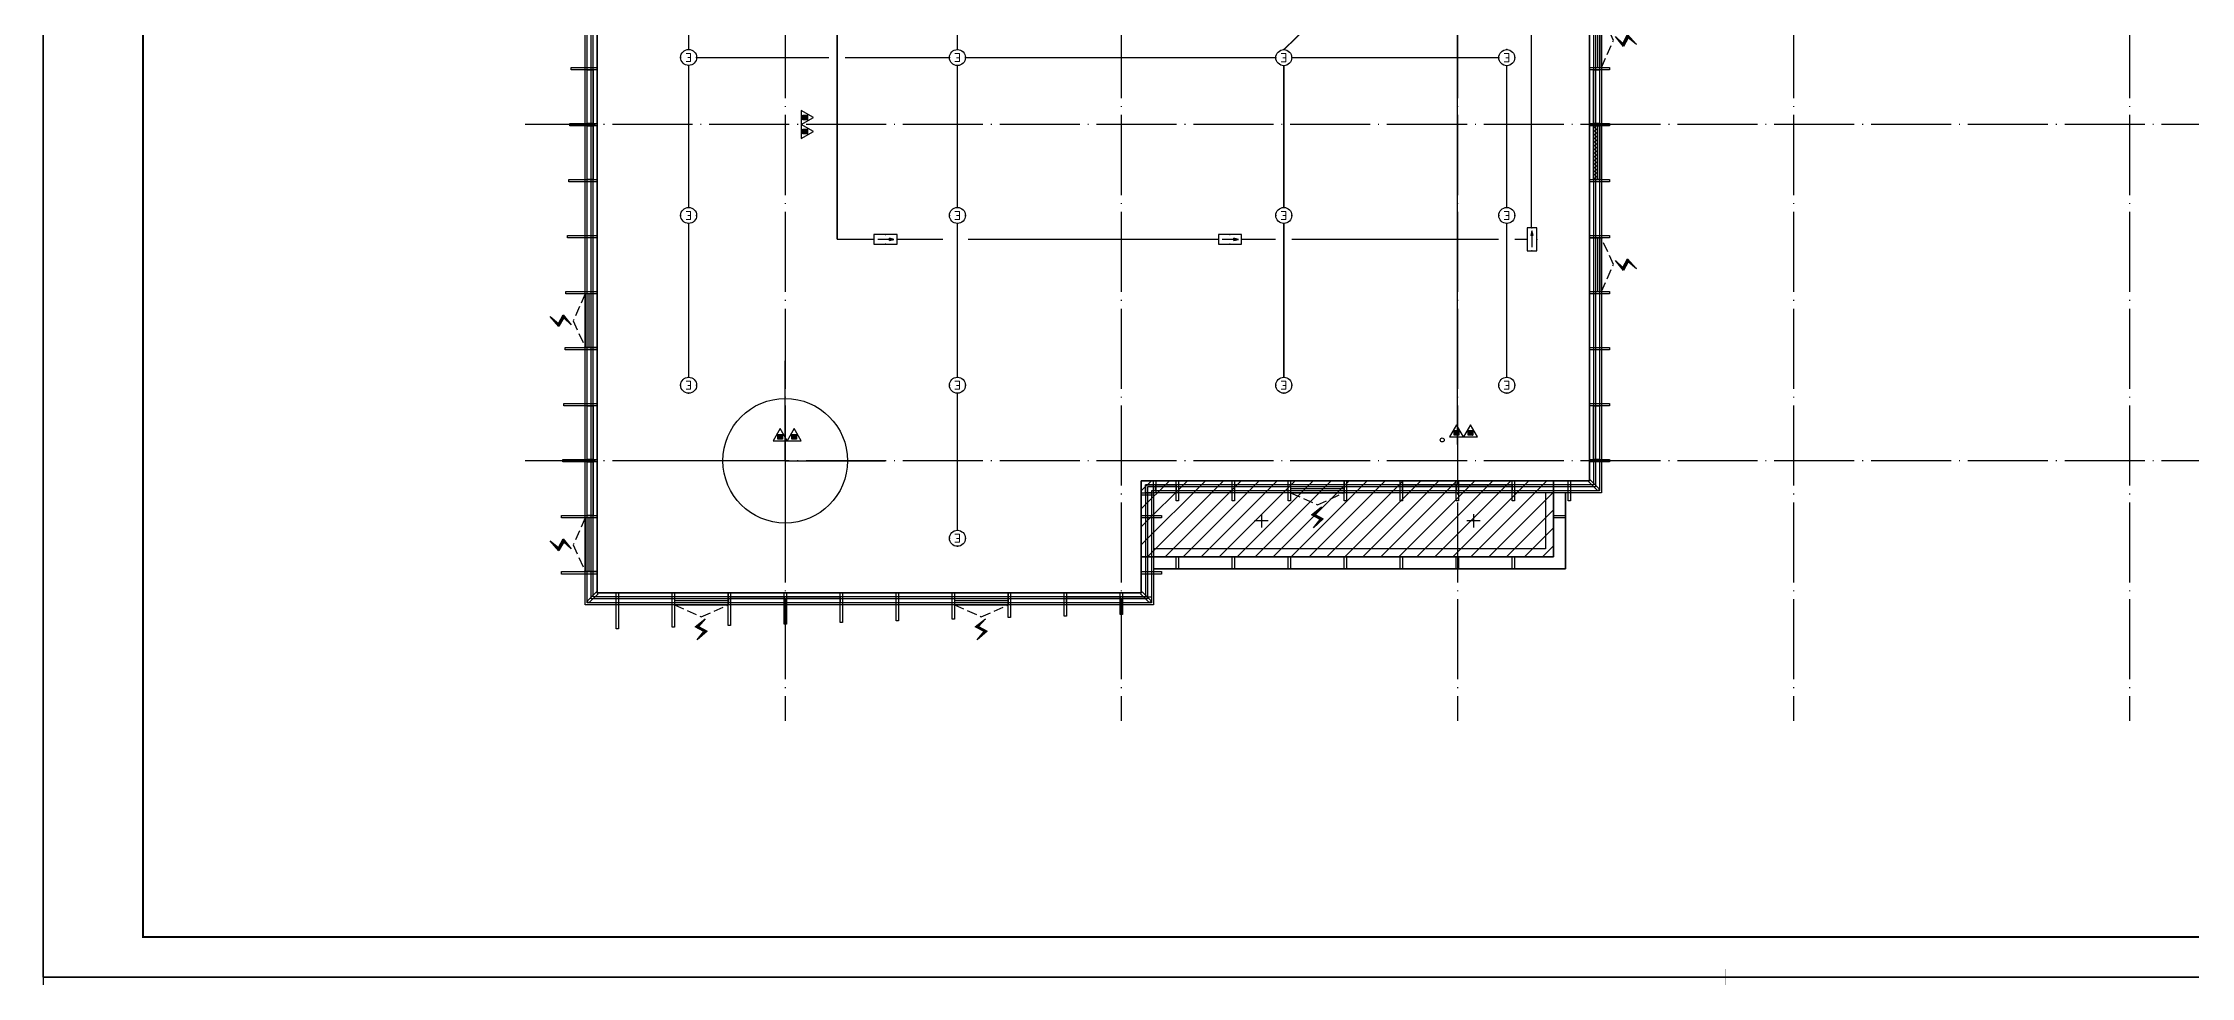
# Model space of a CAD drawing. Extents: x -292644 to 261407, y -12902 to 435090.
# Drawn here: x 93204 to 146893, y 46500 to 69839 of the extents above; entities that cross this region are included whole.
import ezdxf
from ezdxf.enums import TextEntityAlignment as Align
from ezdxf.xclip import XClip

# ---------------------------------------------------------------- set-up
doc = ezdxf.new("R2010")
doc.units = 0
doc.header["$LTSCALE"] = 1000
doc.header["$MEASUREMENT"] = 0
for name, pattern in [('104-10 轴网$0$DOTE', [2.42, 2, -0.2, 0.02, -0.2]), ('8#楼幕墙$0$109-34 轴网$0$L1$0$$AUDIT_BAD_LTYPE1', [0]), ('8#楼幕墙$0$DASH', [0.35, 0.25, -0.1]), ('DASH', [0.35, 0.25, -0.1]), ('X-104 8#10#平面_t3$0$109-34 轴网$0$L1$0$$AUDIT_BAD_LTYPE1', [0]), ('X-104 8#10#平面_t3$0$DASH', [0.35, 0.25, -0.1])]:
    doc.linetypes.add(name, pattern=pattern)
doc.layers.get('0').update_dxf_attribs({"linetype": 'CONTINUOUS'})
doc.layers.get('Defpoints').update_dxf_attribs({"linetype": 'CONTINUOUS'})
for name, color, linetype in [('104-10 轴网$0$A_AXIS-轴线', 36, '104-10 轴网$0$DOTE'), ('8#楼幕墙$0$04-电动窗', 1, 'CONTINUOUS'), ('8#楼幕墙$0$A-C_玻璃幕墙', 140, 'CONTINUOUS'), ('8#楼幕墙$0$A-O_屋面', 201, 'CONTINUOUS'), ('8#楼幕墙$0$A-TECH_结构', 21, 'CONTINUOUS'), ('EQUIP-照明', 3, 'CONTINUOUS'), ('WIRE-应急', 2, 'DASH'), ('X-104 8#10#平面_t3$0$A-O_分水线', 127, 'CONTINUOUS'), ('X-104 8#10#平面_t3$0$A-O_屋面', 201, 'CONTINUOUS'), ('X-104 8#10#平面_t3$0$A-SUR_看线', 231, 'CONTINUOUS'), ('X-104 8#10#平面_t3$0$A-TECH_结构', 21, 'CONTINUOUS'), ('X-104 8#10#平面_t3$0$水-消火栓', 41, 'CONTINUOUS')]:
    doc.layers.add(name, color=color, linetype=linetype)
doc.layers.add('8#楼幕墙$0$04-不打印_辅助线', color=165, linetype='CONTINUOUS', plot=False)
doc.layers.add('X-104 8#10#平面_t3$0$04-不打印_辅助线', color=165, linetype='CONTINUOUS', plot=False)
doc.layers.add('X-104 8#10#平面_t3$0$000套内', color=226, linetype='CONTINUOUS', lineweight=30, plot=False)
doc.layers.get('X-104 8#10#平面_t3$0$A-O_分水线').off()
doc.styles.add('_TEL_DIM', font='SIMPLEX', dxfattribs={"width": 0.7, "height": 3.5, "bigfont": 'HZTXT'})
doc.styles.get("Standard").update_dxf_attribs({"font": 'gbenor.shx', "bigfont": 'gbcbig.shx'})

# ---------------------------------------------------------------- blocks, each defined once
blk = doc.blocks.new('图框-A1')
for points, const_width in [([(0, 0), (841, 0), (841, 594), (0, 594)], 0.05), ([(766, 584), (25, 584), (25, 10), (766, 10)], 0.5)]:
    blk.add_lwpolyline(points, close=True, dxfattribs=dict(const_width=const_width))
at = {"const_width": 0.05}
for points in [[(420.5, 594), (420.5, 592)], [(420.5, 0), (420.5, 2)]]:
    blk.add_lwpolyline(points, dxfattribs=at)
blk = doc.blocks.new('104-10 轴网')
at = {"layer": '104-10 轴网$0$A_AXIS-轴线', "linetype": '104-10 轴网$0$DOTE'}
for p, q in [((120430, 40100), (120430, -6500)), ((128830, 40100), (128830, -6500)), ((137230, 40100), (137230, -6500)), ((145630, 40100), (145630, -6500)), ((154030, 40100), (154030, -6500)), ((168930, 8400), (113930, 8400)), ((168930, 0), (113930, 0))]:
    blk.add_line(p, q, dxfattribs=at)
at = {"layer": 'Defpoints'}
blk.add_lwpolyline([(104380, 45500), (178480, 45500), (178480, -11900), (104380, -11900)], close=True, dxfattribs=at)
blk = doc.blocks.new('X-104 8#10#平面_t3$0$fdhggh')
at = {"layer": 'X-104 8#10#平面_t3$0$04-不打印_辅助线', "linetype": 'X-104 8#10#平面_t3$0$109-34 轴网$0$L1$0$$AUDIT_BAD_LTYPE1'}
h = blk.add_hatch(dxfattribs=at)
h.set_pattern_fill('ANSI31', color=256, scale=200)
h.set_pattern_definition([(45, (-111756.95, 3e-10), (-224.5064, 224.5064), [])])
h.paths.add_polyline_path([(8900, 57000), (19200, 57000), (19200, 58900), (8900, 58900), (8900, 57000)])
at = {"layer": 'X-104 8#10#平面_t3$0$A-TECH_结构', "linetype": 'X-104 8#10#平面_t3$0$109-34 轴网$0$L1$0$$AUDIT_BAD_LTYPE1'}
for points in [[(42500, 87900), (42500, 97700), (24700, 97700), (24700, 96300), (13500, 96300), (13500, 89300), (7900, 89300), (7900, 87900), (-3300, 87900), (-3300, 76700), (-4700, 76700), (-4700, 56100), (8900, 56100), (8900, 58900), (20100, 58900), (20100, 71500), (27100, 71500), (27100, 75700), (33100, 75700), (33100, 72900), (45300, 72900), (45300, 87900)], [(8900, 57000), (19200, 57000), (19200, 58900), (8900, 58900), (8900, 57000)]]:
    blk.add_lwpolyline(points, close=True, dxfattribs=at)
blk = doc.blocks.new('8#楼幕墙$0$2')
at = {"linetype": '8#楼幕墙$0$109-34 轴网$0$L1$0$$AUDIT_BAD_LTYPE1'}
for points in [[(-199772, 234016), (-199772, 236514)], [(-199772, 234016), (-202271, 234016)], [(-199772, 234016), (-199772, 231517)], [(-199772, 234016), (-197274, 234016)]]:
    blk.add_lwpolyline(points, dxfattribs=at)
blk.add_circle((-199772, 234016), 1557)
blk = doc.blocks.new('8#楼幕墙$0$ii')
blk.add_lwpolyline([(-1340, 0), (0, 0), (0, -150), (-1340, -150)], close=True)
blk = doc.blocks.new('8#楼幕墙$0$$WINLIB2D$00000039')
at = {"color": 0}
for points in [[(-0.5, 0.5), (-0.5, -0.5)], [(0.5, 0.5), (-0.5, 0.5)], [(0.5, -0.5), (0.5, 0.5)], [(-0.5, 0.167), (0.5, 0.167)], [(-0.452, -0.167), (-0.5, 0.084)], [(-0.384, -0.167), (-0.448, 0.167)], [(-0.316, -0.167), (-0.38, 0.167)], [(-0.248, -0.167), (-0.312, 0.167)], [(-0.18, -0.167), (-0.244, 0.167)], [(-0.112, -0.167), (-0.176, 0.167)], [(-0.044, -0.167), (-0.108, 0.167)], [(0.024, -0.167), (-0.04, 0.167)], [(0.092, -0.167), (0.028, 0.167)], [(0.16, -0.167), (0.096, 0.167)], [(0.228, -0.167), (0.164, 0.167)], [(0.296, -0.167), (0.232, 0.167)], [(0.364, -0.167), (0.3, 0.167)], [(0.432, -0.167), (0.368, 0.167)], [(0.5, -0.167), (0.436, 0.167)], [(-0.5, -0.167), (0.5, -0.167)], [(0.5, -0.5), (-0.5, -0.5)]]:
    blk.add_lwpolyline(points, dxfattribs=at)
blk = doc.blocks.new('8#楼幕墙$0$$TCHSYS$WIN2D')
for p, q in [((-0.5, 0.5), (0.5, 0.5)), ((-0.5, 0.5), (-0.5, -0.5)), ((0.5, 0.5), (0.5, -0.5)), ((0.5, 0.167), (-0.5, 0.167)), ((0.5, -0.167), (-0.5, -0.167)), ((-0.5, -0.5), (0.5, -0.5))]:
    blk.add_line(p, q)
blk = doc.blocks.new('8#楼幕墙$0$开启扇')
at = {"layer": '8#楼幕墙$0$04-电动窗'}
h = blk.add_hatch(color=1, dxfattribs=at)
h.dxf.hatch_style = 1
h.paths.add_polyline_path([(771, 399), (600, 588), (817, 705), (569, 925), (738, 715), (521, 598)])
at = {"linetype": '8#楼幕墙$0$DASH'}
blk.add_lwpolyline([(0, 50), (670, 350), (1340, 50)], dxfattribs=at)
at = {"layer": '8#楼幕墙$0$04-电动窗', "color": 1}
blk.add_lwpolyline([(771, 399), (600, 588), (817, 705), (569, 925), (738, 715), (521, 598), (771, 399)], close=True, dxfattribs=at)
at = {"xscale": -1340, "yscale": 300, "zscale": 1340, "rotation": 180}
blk.add_blockref('8#楼幕墙$0$$TCHSYS$WIN2D', (670, -100), dxfattribs=at)
blk = doc.blocks.new('*U5095')
blk.add_lwpolyline([(720, 0), (0, 0), (0, 150), (720, 150)], close=True)
blk = doc.blocks.new('*U5091')
blk.add_lwpolyline([(510, 0), (0, 0), (0, 150), (510, 150)], close=True)
blk = doc.blocks.new('8#楼幕墙$0$A$C13E80662')
for points in [[(150, 150), (150, 200), (0, 200), (0, 0), (150, 0)], [(150, 0), (200, 0), (200, 150), (150, 150)]]:
    blk.add_lwpolyline(points)
blk = doc.blocks.new('8#楼幕墙')
at = {"layer": '8#楼幕墙$0$04-不打印_辅助线'}
for points in [[(-18550, 46500), (65550, 46500), (65550, 105900), (-18550, 105900)], [(-18550, -12900), (65550, -12900), (65550, 46500), (-18550, 46500)]]:
    blk.add_lwpolyline(points, close=True, dxfattribs=at)
at = {"layer": '8#楼幕墙$0$A-C_玻璃幕墙'}
for points in [[(-3600, 88200), (7600, 88200), (7600, 89600), (13200, 89600), (13200, 96600), (24400, 96600), (24400, 98000), (42800, 98000), (42800, 88200), (45600, 88200), (45600, 72600), (32800, 72600), (32800, 75400), (27400, 75400), (27400, 71200), (20400, 71200), (20400, 58600), (9200, 58600), (9200, 55800), (-5000, 55800), (-5000, 77000), (-3600, 77000)], [(-3550, 88150), (7650, 88150), (7650, 89550), (13250, 89550), (13250, 96550), (24450, 96550), (24450, 97950), (42750, 97950), (42750, 88150), (45550, 88150), (45550, 72650), (32850, 72650), (32850, 75450), (27350, 75450), (27350, 71250), (20350, 71250), (20350, 58650), (9150, 58650), (9150, 55850), (-4950, 55850), (-4950, 76950), (-3550, 76950)], [(-3400, 88000), (7800, 88000), (7800, 89400), (13400, 89400), (13400, 96400), (24600, 96400), (24600, 97800), (42600, 97800), (42600, 88000), (45400, 88000), (45400, 72800), (33000, 72800), (33000, 75600), (27200, 75600), (27200, 71400), (20200, 71400), (20200, 58800), (9000, 58800), (9000, 56000), (-4800, 56000), (-4800, 76800), (-3400, 76800)], [(-5350, 69170), (-5350, 69230), (-4700, 69230), (-4700, 69170)], [(20100, 69170), (20100, 69230), (20600, 69230), (20600, 69170)], [(-5380, 67770), (-5380, 67830), (-4700, 67830), (-4700, 67770)], [(20100, 67770), (20100, 67830), (20600, 67830), (20600, 67770)], [(-5410, 66370), (-5410, 66430), (-4700, 66430), (-4700, 66370)], [(20100, 66370), (20100, 66430), (20600, 66430), (20600, 66370)], [(-5440, 64970), (-5440, 65030), (-4700, 65030), (-4700, 64970)], [(20100, 64970), (20100, 65030), (20600, 65030), (20600, 64970)], [(-5480, 63570), (-5480, 63630), (-4700, 63630), (-4700, 63570)], [(20100, 63570), (20100, 63630), (20600, 63630), (20600, 63570)], [(-5500, 62170), (-5500, 62230), (-4700, 62230), (-4700, 62170)], [(20100, 62170), (20100, 62230), (20600, 62230), (20600, 62170)], [(-5530, 60770), (-5530, 60830), (-4700, 60830), (-4700, 60770)], [(20100, 60770), (20100, 60830), (20600, 60830), (20600, 60770)], [(-5560, 59370), (-5560, 59430), (-4700, 59430), (-4700, 59370)], [(20100, 59370), (20100, 59430), (20600, 59430), (20600, 59370)], [(9200, 58600), (9200, 58540), (8900, 58540), (8900, 58600)], [(9260, 58600), (9200, 58600), (9200, 58900), (9260, 58900)], [(9830, 58400), (9770, 58400), (9770, 58900), (9830, 58900)], [(11230, 58400), (11170, 58400), (11170, 58900), (11230, 58900)], [(12630, 58400), (12570, 58400), (12570, 58900), (12630, 58900)], [(14030, 58400), (13970, 58400), (13970, 58900), (14030, 58900)], [(15430, 58400), (15370, 58400), (15370, 58900), (15430, 58900)], [(16830, 58400), (16770, 58400), (16770, 58900), (16830, 58900)], [(18230, 58400), (18170, 58400), (18170, 58900), (18230, 58900)], [(19630, 58400), (19570, 58400), (19570, 58900), (19630, 58900)], [(20350, 58693), (20307, 58650), (20079, 58879), (20121, 58921)], [(-5590, 57970), (-5590, 58030), (-4700, 58030), (-4700, 57970)], [(8900, 57970), (8900, 58030), (9400, 58030), (9400, 57970)], [(19200, 57970), (19200, 58030), (19500, 58030), (19500, 57970)], [(9830, 56700), (9770, 56700), (9770, 57000), (9830, 57000)], [(11230, 56700), (11170, 56700), (11170, 57000), (11230, 57000)], [(12630, 56700), (12570, 56700), (12570, 57000), (12630, 57000)], [(14030, 56700), (13970, 56700), (13970, 57000), (14030, 57000)], [(15430, 56700), (15370, 56700), (15370, 57000), (15430, 57000)], [(16830, 56700), (16770, 56700), (16770, 57000), (16830, 57000)], [(18230, 56700), (18170, 56700), (18170, 57000), (18230, 57000)], [(-5590, 56570), (-5590, 56630), (-4700, 56630), (-4700, 56570)], [(8900, 56570), (8900, 56630), (9400, 56630), (9400, 56570)], [(-4679, 56079), (-4721, 56121), (-4950, 55893), (-4908, 55850)], [(-4170, 55200), (-4230, 55200), (-4230, 56100), (-4170, 56100)], [(-2770, 55240), (-2830, 55240), (-2830, 56100), (-2770, 56100)], [(-1370, 55280), (-1430, 55280), (-1430, 56100), (-1370, 56100)], [(30, 55320), (-30, 55320), (-30, 56100), (30, 56100)], [(1430, 55360), (1370, 55360), (1370, 56100), (1430, 56100)], [(2830, 55400), (2770, 55400), (2770, 56100), (2830, 56100)], [(4230, 55440), (4170, 55440), (4170, 56100), (4230, 56100)], [(5630, 55480), (5570, 55480), (5570, 56100), (5630, 56100)], [(7030, 55520), (6970, 55520), (6970, 56100), (7030, 56100)], [(8430, 55560), (8370, 55560), (8370, 56100), (8430, 56100)], [(9150, 55893), (9107, 55850), (8879, 56079), (8921, 56121)]]:
    blk.add_lwpolyline(points, close=True, dxfattribs=at)
at = {"layer": '8#楼幕墙$0$A-O_屋面'}
for points in [[(19500, 58600), (19500, 56700), (9200, 56700)], [(19200, 58600), (19200, 57000), (9200, 57000)], [(19000, 58600), (19000, 57200), (9200, 57200)]]:
    blk.add_lwpolyline(points, dxfattribs=at)
at = {"layer": '8#楼幕墙$0$A-TECH_结构'}
blk.add_lwpolyline([(-3300, 87900), (7900, 87900), (7900, 89300), (13500, 89300), (13500, 96300), (24700, 96300), (24700, 97700), (42500, 97700), (42500, 87900), (45300, 87900), (45300, 72900), (33100, 72900), (33100, 75700), (27100, 75700), (27100, 71500), (20100, 71500), (20100, 58900), (8900, 58900), (8900, 56100), (-4700, 56100), (-4700, 76700), (-3300, 76700)], close=True, dxfattribs=at)
at = {"layer": '8#楼幕墙$0$04-不打印_辅助线', "rotation": 180}
blk.add_blockref('8#楼幕墙$0$2', (-199772, 293416), dxfattribs=at)
at = {"layer": '8#楼幕墙$0$A-C_玻璃幕墙', "linetype": '8#楼幕墙$0$109-34 轴网$0$L1$0$$AUDIT_BAD_LTYPE1', "xscale": -1}
for p, rotation in [((20350, 69230), 270), ((20350, 63630), 270), ((-4950, 63570), 90), ((12630, 58650), 180), ((-4950, 57970), 90), ((-2770, 55850), 180), ((4230, 55850), 180)]:
    blk.add_blockref('8#楼幕墙$0$开启扇', p, dxfattribs=dict(at, rotation=rotation))
at = {"layer": '8#楼幕墙$0$A-C_玻璃幕墙'}
for name, p, rotation in [('8#楼幕墙$0$ii', (-4950, 69170), 90), ('8#楼幕墙$0$ii', (20350, 67830), 270), ('8#楼幕墙$0$ii', (-4950, 67770), 90), ('8#楼幕墙$0$ii', (-4950, 60770), 90), ('8#楼幕墙$0$ii', (20200, 60770), 90), ('8#楼幕墙$0$ii', (-4950, 59370), 90), ('*U5091', (9770, 58800), 180), ('8#楼幕墙$0$ii', (15430, 58650), 180), ('8#楼幕墙$0$ii', (16830, 58650), 180), ('8#楼幕墙$0$ii', (-1370, 55850), 180), ('8#楼幕墙$0$ii', (30, 55850), 180), ('8#楼幕墙$0$ii', (7030, 55850), 180), ('*U5095', (9150, 56000), 180)]:
    blk.add_blockref(name, p, dxfattribs=dict(at, rotation=rotation))
at = {"layer": '8#楼幕墙$0$A-C_玻璃幕墙', "linetype": '8#楼幕墙$0$109-34 轴网$0$L1$0$$AUDIT_BAD_LTYPE1', "rotation": 270}
blk.add_blockref('8#楼幕墙$0$ii', (20350, 66430), dxfattribs=at)
at = {"layer": '8#楼幕墙$0$A-C_玻璃幕墙', "xscale": -1, "rotation": 180}
blk.add_blockref('8#楼幕墙$0$A$C13E80662', (9000, 58800), dxfattribs=at)
at = {"layer": 'Defpoints', "color": 2, "linetype": '8#楼幕墙$0$109-34 轴网$0$L1$0$$AUDIT_BAD_LTYPE1', "xscale": 1340, "yscale": 300.0000000000001, "zscale": -1340, "rotation": 270}
blk.add_blockref('8#楼幕墙$0$$WINLIB2D$00000039', (20250, 67100), dxfattribs=at)
blk = doc.blocks.new('X-104 8#10#平面_t3$0$jtkjuyriuy')
h = blk.add_hatch()
h.set_pattern_fill('ANSI31', color=8, scale=30, angle=45)
h.set_pattern_definition([(90, (0, 0), (-47.625, 1e-14), [])])
h.paths.add_polyline_path([(-138, 138), (138, 138), (138, -138), (-138, -138)])
for points in [[(-168, 168), (168, 168), (168, -168), (-168, -168)], [(-138, 138), (138, 138), (138, -138), (-138, -138)]]:
    blk.add_lwpolyline(points, close=True)
at = {"layer": 'X-104 8#10#平面_t3$0$04-不打印_辅助线'}
for p, q in [((-168, 0), (168, 0)), ((0, 168), (0, -168))]:
    blk.add_line(p, q, dxfattribs=at)
blk = doc.blocks.new('X-104 8#10#平面_t3$0$$TWTSYS$00000546')
h = blk.add_hatch()
h.set_pattern_fill('ANSI31', color=256, scale=200, style=0)
h.set_pattern_definition([(45, (-38543.802, -6670.83), (-17.67767, 17.67767), [])])
h.paths.add_polyline_path([(-65, 174), (65, 174), (65, 44), (-65, 44)])
for points in [[(0, 344), (-198, 0), (198, 0)], [(-65, 174), (65, 174), (65, 44), (-65, 44)]]:
    blk.add_lwpolyline(points, close=True)
blk = doc.blocks.new('X-104 8#10#平面_t3$0$A$C46662BA1')
at = {"layer": 'X-104 8#10#平面_t3$0$水-消火栓'}
blk.add_circle((128177, 59920), 50, dxfattribs=at)
at = {"layer": 'X-104 8#10#平面_t3$0$水-消火栓', "xscale": 0.88, "yscale": 0.88, "zscale": 0.88}
for p, rotation in [((112157, 67975), 270), ((112157, 67626), 270), ((111633, 59900), 359.9999999999999), ((111982, 59900), 359.9999999999999), ((128534, 59999), 359.9999999999999), ((128883, 59999), 359.9999999999999)]:
    blk.add_blockref('X-104 8#10#平面_t3$0$$TWTSYS$00000546', p, dxfattribs=dict(at, rotation=rotation))
blk = doc.blocks.new('X-104 8#10#平面_t3')
at = {"linetype": 'X-104 8#10#平面_t3$0$109-34 轴网$0$L1$0$$AUDIT_BAD_LTYPE1'}
blk.add_lwpolyline([(177307, 105900), (177307, 46500), (93207, 46500), (93207, 105900)], close=True, dxfattribs=at)
at = {"layer": 'X-104 8#10#平面_t3$0$000套内'}
blk.add_lwpolyline([(120157, 88050), (120157, 84250), (120057, 84250), (120057, 81450), (121707, 81450), (121707, 72100), (128807, 72100), (128807, 71400), (132007, 71400), (132007, 58750), (120807, 58750), (120807, 55950), (106907, 55950), (106907, 71500), (106907, 76850), (108307, 76850), (108307, 88050)], close=True, dxfattribs=at)
at = {"layer": 'X-104 8#10#平面_t3$0$04-不打印_辅助线', "linetype": 'X-104 8#10#平面_t3$0$109-34 轴网$0$L1$0$$AUDIT_BAD_LTYPE1'}
blk.add_lwpolyline([(177307, 46500), (93207, 46500), (93207, 105900), (177307, 105900)], close=True, dxfattribs=at)
at = {"layer": 'X-104 8#10#平面_t3$0$04-不打印_辅助线'}
blk.add_lwpolyline([(131257, 56700), (131257, 58600), (120957, 58600), (120957, 56700)], close=True, dxfattribs=at)
at = {"layer": 'X-104 8#10#平面_t3$0$A-O_屋面'}
for points in [[(131257, 58600), (131257, 56700), (120957, 56700)], [(130957, 58600), (130957, 57000), (120957, 57000)]]:
    blk.add_lwpolyline(points, dxfattribs=at)
at = {"layer": 'X-104 8#10#平面_t3$0$A-SUR_看线', "linetype": 'X-104 8#10#平面_t3$0$DASH', "ltscale": 2, "const_width": 30}
blk.add_lwpolyline([(128557, 59800), (128557, 72000)], dxfattribs=at)
at = {"layer": 'X-104 8#10#平面_t3$0$A-TECH_结构', "linetype": 'X-104 8#10#平面_t3$0$109-34 轴网$0$L1$0$$AUDIT_BAD_LTYPE1'}
blk.add_lwpolyline([(130957, 58900), (130957, 57000), (120657, 57000)], dxfattribs=at)
at = {"linetype": 'X-104 8#10#平面_t3$0$109-34 轴网$0$L1$0$$AUDIT_BAD_LTYPE1'}
ref = blk.add_blockref('8#楼幕墙', (111757, 0), dxfattribs=at)
XClip(ref).set_block_clipping_path([(-18549.9999999995, -12899.9999999999), (65550.0000000003, 284100.0000000003)])
blk.add_blockref('X-104 8#10#平面_t3$0$fdhggh', (111757, 0), dxfattribs=at)
at = {"xscale": 100, "yscale": 100, "zscale": 100}
for p in [(93207, 46500), (93207, -12900)]:
    blk.add_blockref('图框-A1', p, dxfattribs=at)
at = {"linetype": 'X-104 8#10#平面_t3$0$109-34 轴网$0$L1$0$$AUDIT_BAD_LTYPE1'}
ref = blk.add_blockref('104-10 轴网', (-8673, 59400), dxfattribs=at)
XClip(ref).set_block_clipping_path([(104379.5977508624, -11900), (178479.5977508624, 45500)])
at = {"layer": 'X-104 8#10#平面_t3$0$A-O_分水线', "linetype": 'X-104 8#10#平面_t3$0$109-34 轴网$0$L1$0$$AUDIT_BAD_LTYPE1'}
blk.add_blockref('X-104 8#10#平面_t3$0$A$C46662BA1', (0, 0), dxfattribs=at)
at = {"layer": 'X-104 8#10#平面_t3$0$A-O_分水线', "xscale": -1}
for p in [(123657, 57900), (128957, 57900)]:
    blk.add_blockref('X-104 8#10#平面_t3$0$jtkjuyriuy', p, dxfattribs=at)
blk = doc.blocks.new('$equip$00001147')
blk.add_circle((0, 0), 0.5)
at = {"flags": 9}
blk.add_attdef('A', (0, 0), '', height=0.00002, dxfattribs=at)
blk = doc.blocks.new('$equip_U$00000361(HT0843)')
for p in [(-0.5, 0), (0, 0.5), (0.5, 0), (0, -0.5)]:
    blk.add_point(p)
blk.add_blockref('$equip$00001147', (0, 0))
at = {"color": 7, "style": '_TEL_DIM'}
blk.add_attdef('$TEXT$', text='', height=0.5, dxfattribs=at).set_placement((0, 0), align=Align.MIDDLE_CENTER)
at = {"color": 7, "style": '_TEL_DIM', "flags": 1}
for tag in ['A', 'REMARK']:
    blk.add_attdef(tag, text='', height=0.000025, dxfattribs=at).set_placement((0, 0), align=Align.MIDDLE_CENTER)
blk = doc.blocks.new('$equip$00002541')
blk.add_hatch(color=256).paths.add_polyline_path([(-0.24, 0.37), (-0.53, 0.3), (-0.24, 0.23)])
for p, q in [((-0.72, 0.6), (-0.72, 0)), ((0.72, 0.6), (-0.72, 0.6)), ((-0.72, 0), (0.72, 0)), ((-0.24, 0.37), (-0.53, 0.3)), ((-0.53, 0.3), (-0.24, 0.23)), ((-0.24, 0.37), (-0.24, 0.23)), ((0.72, 0), (0.72, 0.6))]:
    blk.add_line(p, q)
at = {"color": 7}
blk.add_line((-0.48, 0.3), (0.48, 0.3), dxfattribs=at)
blk.add_lwpolyline([(-0.72, 0.6), (-0.72, 0), (0.72, 0), (0.72, 0.6), (-0.72, 0.6), (-0.72, 0)])
for p in [(-0.72, 0.3), (0, 0.6), (0, 0), (0.72, 0.3)]:
    blk.add_point(p)
at = {"color": 7, "style": '_TEL_DIM', "flags": 1}
blk.add_attdef('A', text='', height=0.00002, dxfattribs=at).set_placement((0, 0), align=Align.MIDDLE_CENTER)

msp = doc.modelspace()

# ---------------------------------------------------------------- linework, layer by layer
at = {"layer": 'WIRE-应急', "linetype": 'DASH', "const_width": 35}
for points in [[(109343, 69678), (109343, 73922)], [(116061, 69674), (116061, 73922)], [(127347, 72699), (124218, 69672)], [(113054, 71420), (113054, 64930)], [(130404, 71039), (130404, 65218)], [(109343, 69278), (109343, 65731)], [(112854, 69474), (109543, 69474)], [(115861, 69474), (113254, 69474)], [(116061, 69274), (116061, 65731)], [(124018, 69472), (116261, 69472)], [(124218, 69272), (124218, 65731)], [(129591, 69472), (124418, 69472)], [(129791, 69272), (129791, 65731)], [(109343, 61487), (109343, 65331)], [(116061, 61487), (116061, 65331)], [(124218, 61487), (124218, 65331)], [(129791, 61487), (129791, 65331)], [(113975, 64930), (113054, 64930)], [(114551, 64930), (115704, 64930)], [(122583, 64930), (116322, 64930)], [(124018, 64930), (123159, 64930)], [(129591, 64930), (124418, 64930)], [(130299, 64930), (129991, 64930)], [(116061, 61087), (116061, 57662)]]:
    msp.add_lwpolyline(points, dxfattribs=at)

# ---------------------------------------------------------------- block references
msp.add_blockref('X-104 8#10#平面_t3', (0, 0))
at = {"layer": 'EQUIP-照明', "xscale": 400, "yscale": 400, "zscale": 400, "rotation": 180}
for p in [(109343, 69478), (116061, 69474), (124218, 69472), (129791, 69472), (109343, 65531), (116061, 65531), (124218, 65531), (129791, 65531), (109343, 61287), (116061, 61287), (124218, 61287), (129791, 61287), (116061, 57462)]:
    msp.add_blockref('$equip_U$00000361(HT0843)', p, dxfattribs=at).add_auto_attribs({'$TEXT$': 'E'})
at = {"layer": 'EQUIP-照明', "xscale": 400, "yscale": 400, "zscale": 400}
for p, rotation in [((114263, 65050), 180), ((122871, 65050), 180), ((130299, 64930), 270)]:
    msp.add_blockref('$equip$00002541', p, dxfattribs=dict(at, rotation=rotation))

doc.saveas('drawing.dxf')
